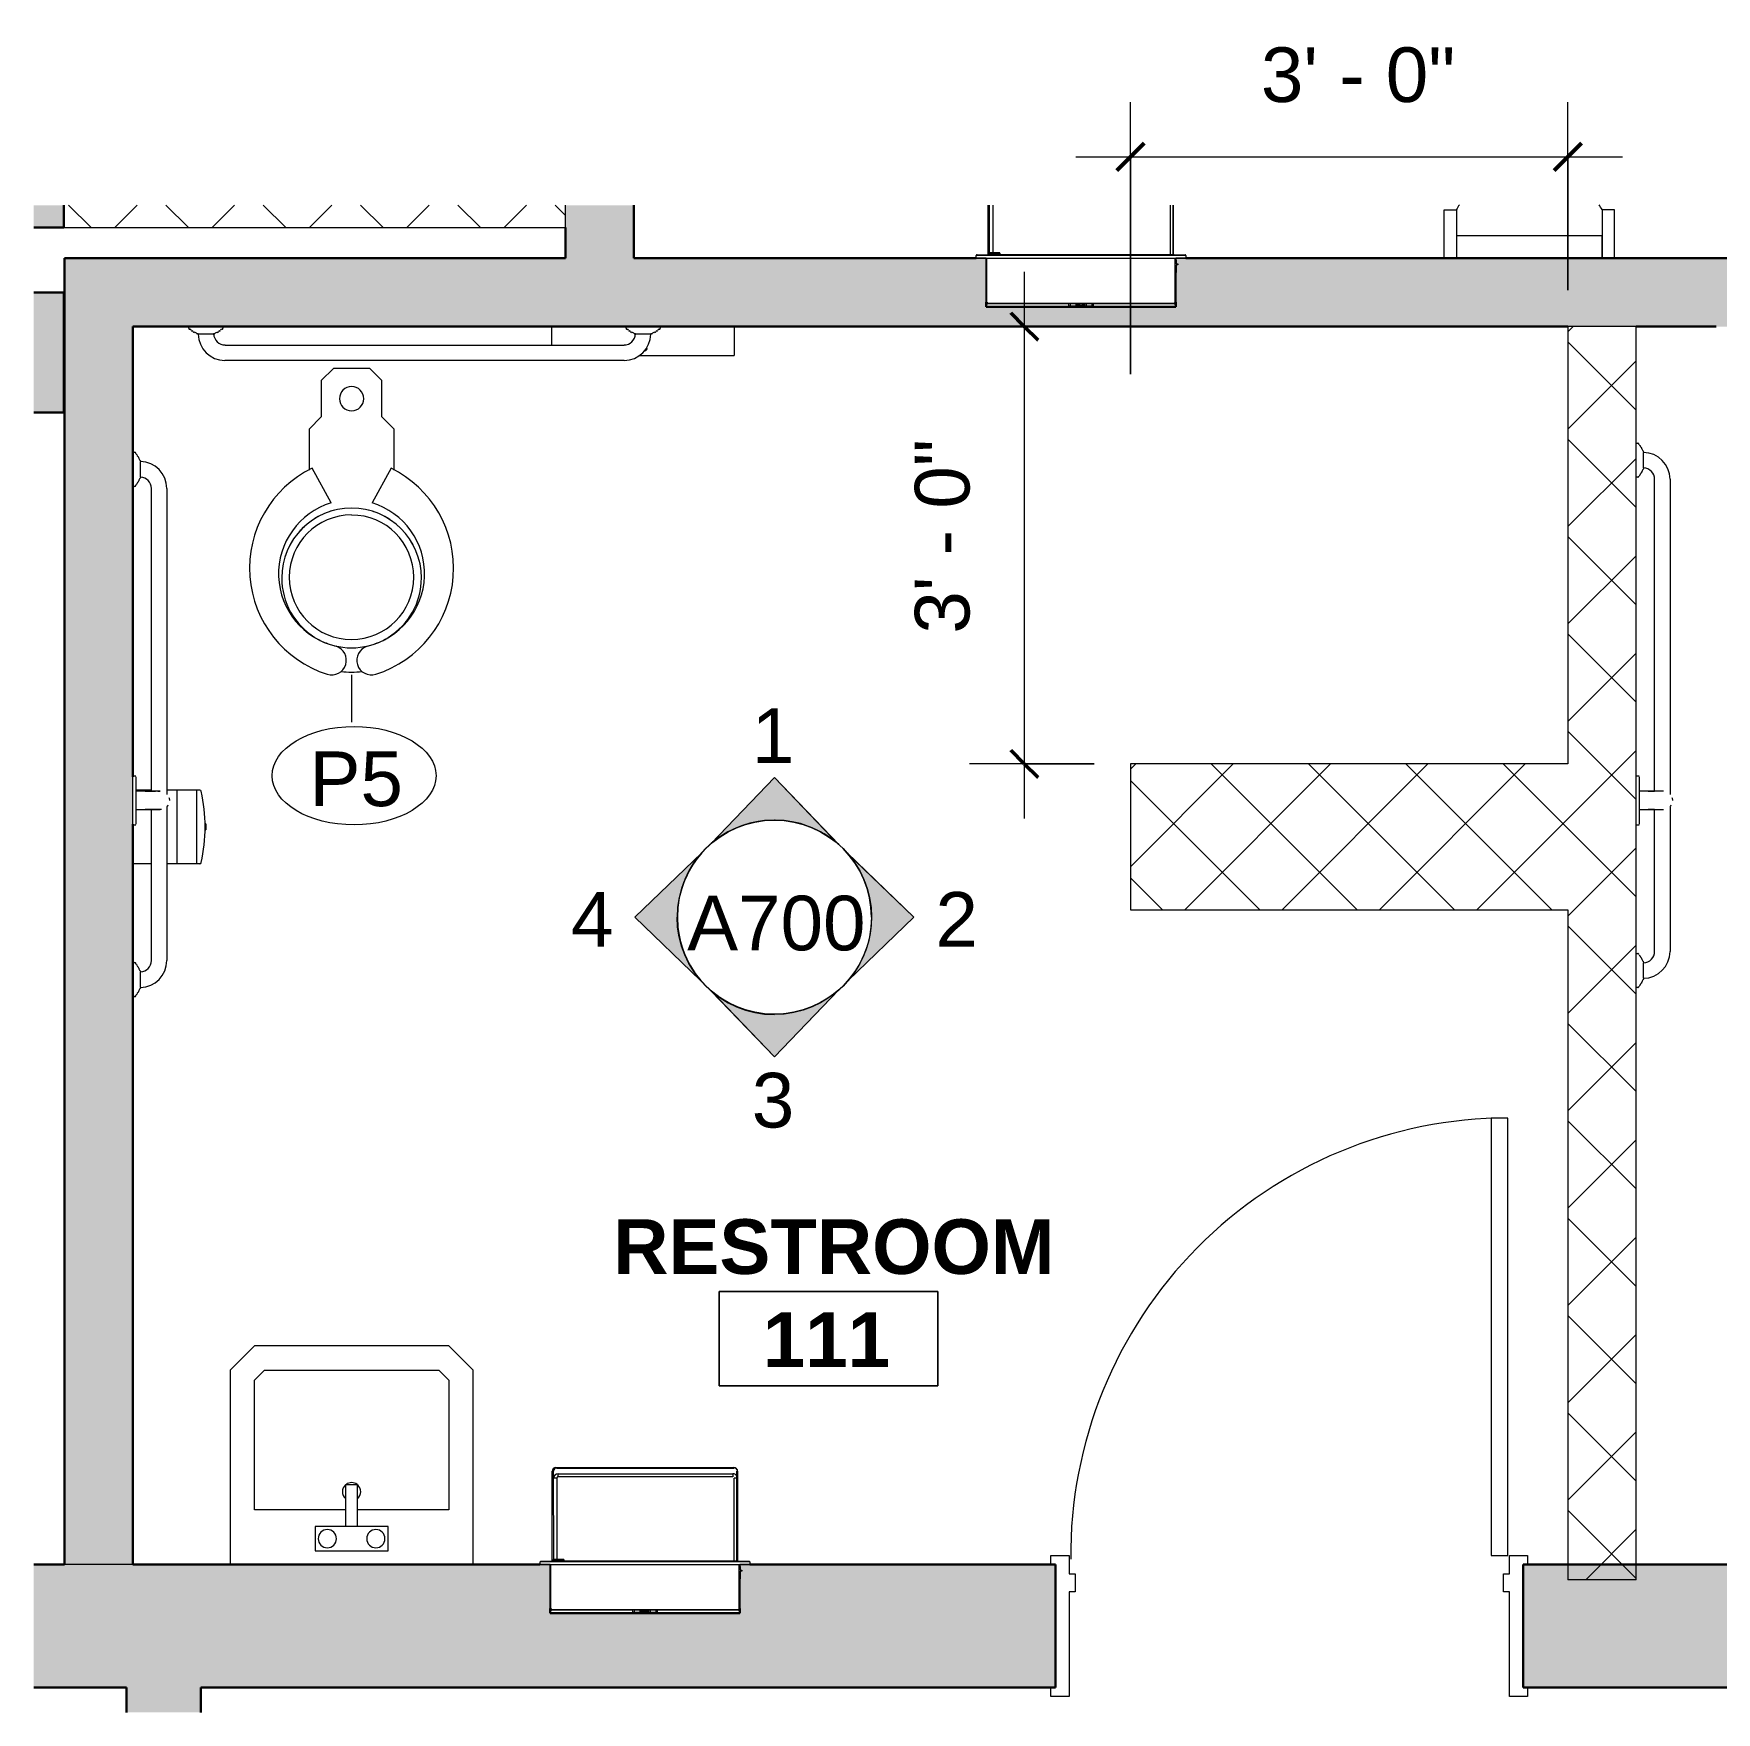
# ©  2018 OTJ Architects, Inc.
# Model space of a CAD drawing. Header units: inches. Extents: x 828 to 2906, y -227 to 506.
# Drawn here: x 827.6 to 966.2, y 103.2 to 241.3 of the extents above; entities that cross this region are included whole.
import ezdxf

# ---------------------------------------------------------------- set-up
doc = ezdxf.new("R2010")
doc.units = ezdxf.units.IN
doc.header["$MEASUREMENT"] = 0
for name, color, linetype, lineweight in [('A-ANNO-DIMS', 211, 'Continuous', 9), ('A-ANNO-DIMS-48', 211, 'Continuous', 9), ('A-AREA-IDEN', 2, 'Continuous', 9), ('A-DOOR', 31, 'Continuous', 18), ('A-WALL', 113, 'Continuous', 18), ('A-WALL-PATT', 111, 'Continuous', 18), ('G-ANNO-SYMB', 111, 'Continuous', 9), ('I-FURN', 30, 'Continuous', 9), ('I-WALL', 2, 'Continuous', 18), ('P-SANR-FIXT', 6, 'Continuous', 9), ('P-SANR-FIXT-IDEN', 2, 'Continuous', 9), ('Q-SPCQ', 91, 'Continuous', 9)]:
    doc.layers.add(name, color=color, linetype=linetype, lineweight=lineweight)
doc.styles.add('Arial', font='arial.ttf', dxfattribs={"height": 4.5})
doc.styles.add('Swis721 Lt BT', font='swissl.ttf', dxfattribs={"height": 4.5})
doc.styles.add('Swis721 Lt BT_B', font='', dxfattribs={"height": 4.5})
doc.styles.get('Swis721 Lt BT_B').set_extended_font_data('Swis721 Lt BT', bold=True)
doc.dimstyles.new('OTJ_-_3_32__Linear', dxfattribs={"dimscale": 12, "dimtxt": 4.748918, "dimasz": 0.1875, "dimexe": 0.375, "dimexo": 0.25, "dimgap": 0.25, "dimtad": 1, "dimdec": 1, "dimrnd": 0.5, "dimzin": 3, "dimdsep": 46, "dimlunit": 4, "dimtxsty": 'Swis721 Lt BT', "dimblk1": 'OBLIQUE', "dimblk2": 'OBLIQUE', "dimsah": 1, "dimcen": 0.09, "dimdle": 0.375, "dimazin": 0, "dimtfac": 1, "dimtdec": 4, "dimtix": 1, "dimtmove": 0, "dimatfit": 3, "dimfxl": 1, "dimtvp": 1, "dimtfill": 1, "dimfrac": 2, "dimtolj": 1, "dimtzin": 0, "dimarcsym": 2})
pattern_1 = [(45, (0, 0), (-4.006467, 4.006467), []), (135, (0, 0), (-4.006467, -4.006467), [])]

# ---------------------------------------------------------------- blocks, each defined once
blk = doc.blocks.new('Water Closet - Flush Valve - Floor Mounted - Private - Flushing Greater than 1_6 gpf ADA-7296049-FIRST FLOOR CONSTRUCTION - ADA RESTROOMS')
at = {"layer": 'P-SANR-FIXT'}
for p, q in [((-1.5, 0), (-2.5, -1)), ((-2.5, -1), (-2.5, -4)), ((1.5, 0), (-1.5, 0)), ((2.5, -1), (1.5, 0)), ((2.5, -4), (2.5, -1)), ((-2.5, -4), (-3.5, -5)), ((3.5, -5), (2.5, -4)), ((-3.5, -5), (-3.5, -8.38)), ((3.5, -8.38), (3.5, -5)), ((-1.69, -11.06), (-3.25, -8.22)), ((3.25, -8.22), (1.69, -11.06))]:
    blk.add_line(p, q, dxfattribs=at)
for centre, radius, start, end in [((0, -2.5), 1, 360, 180), ((0, -2.5), 1, 180, 360), ((0.74, -16.45), 9.14, 115.8609, 252.5741), ((-0.74, -16.45), 9.14, 287.4259, 64.1391), ((0.1, -16.91), 6.11, 106.9633, 257.0367), ((-0.1, -16.91), 6.11, 282.9633, 73.0367), ((0, -17.25), 5.75, 0, 180), ((0, -17.19), 5.13, 90, 270), ((0, -17.25), 5.75, 118.1189, 123.4335), ((0, -17.25), 5.75, 104.0429, 108.5788), ((0, -17.19), 5.12, 270, 90), ((0, -17.25), 5.75, 71.4212, 75.9571), ((0, -17.25), 5.75, 56.5665, 61.8811), ((0, -17.25), 5.75, 132.2685, 137.754), ((0, -17.25), 5.75, 42.246, 47.7315), ((0, -17.25), 5.75, 146.5915, 151.9011), ((0, -17.25), 5.75, 28.0989, 33.4085), ((0, -17.25), 5.75, 161.4419, 165.9707), ((0, -17.25), 5.75, 14.0293, 18.5581), ((0, -17.25), 5.75, 180, 238.3584), ((0, -17.25), 5.75, 301.6416, 0), ((0, -17.25), 5.75, 240.6149, 251.1591), ((-1.64, -24.02), 1.21, 252.5741, 72.5741), ((0, -17.25), 5.75, 255.8551, 284.1449), ((1.64, -24.02), 1.21, 107.4259, 287.4259), ((0, -17.25), 5.75, 288.8409, 299.3851), ((0, -17.25), 7.75, 263.5978, 276.4022)]:
    blk.add_arc(centre, radius, start, end, dxfattribs=at)
blk = doc.blocks.new('Door - Single - Solid Door 36_ x 84_-7146184-FIRST FLOOR CONSTRUCTION - ADA RESTROOMS')
at = {"layer": 'A-DOOR', "lineweight": 9}
for p, q in [((-15.63, 5.72), (-14.13, 5.72)), ((-15.63, 4.97), (-15.63, 5.72)), ((-14.13, 5.72), (-14.13, -2.9)), ((22.12, 5.72), (23.62, 5.72)), ((22.12, -2.9), (22.12, 5.72)), ((23.62, 5.72), (23.62, 4.97)), ((-14.13, -2.9), (-13.63, -2.9)), ((-13.63, -2.9), (-13.63, -4.4)), ((21.62, -2.9), (22.12, -2.9)), ((21.62, -4.4), (21.62, -2.9)), ((-15.63, -5.9), (-15.63, -5.15)), ((-14.13, -4.4), (-14.13, -5.9)), ((-13.63, -4.4), (-14.13, -4.4)), ((22.12, -4.4), (21.62, -4.4)), ((22.12, -5.9), (22.12, -4.4)), ((23.62, -5.15), (23.62, -5.9)), ((-14.13, -5.9), (-15.63, -5.9)), ((23.62, -5.9), (22.12, -5.9))]:
    blk.add_line(p, q, dxfattribs=at)
at = {"layer": 'A-DOOR'}
for p, q in [((-12.63, -5.9), (-14.01, -5.9)), ((-14.01, -5.9), (-14.01, -41.9)), ((-12.63, -41.9), (-12.63, -5.9)), ((-14.01, -41.9), (-12.63, -41.9))]:
    blk.add_line(p, q, dxfattribs=at)
at = {"layer": 'A-DOOR', "lineweight": 9}
blk.add_arc((-14.01, -5.9), 36, 270, 0.5, dxfattribs=at)
blk = doc.blocks.new('Lavatory - Wall Mounted - 20_x18_ - Public-6857333-FIRST FLOOR CONSTRUCTION - ADA RESTROOMS')
at = {"layer": 'P-SANR-FIXT'}
for p, q in [((845.82, 133.31), (843.82, 131.31)), ((861.82, 133.31), (845.82, 133.31)), ((863.82, 131.31), (861.82, 133.31)), ((843.82, 131.31), (843.82, 115.31)), ((845.82, 130.49), (846.65, 131.31)), ((845.82, 119.81), (845.82, 130.49)), ((846.65, 131.31), (861, 131.31)), ((861, 131.31), (861.82, 130.49)), ((861.82, 130.49), (861.82, 119.81)), ((863.82, 115.31), (863.82, 131.31)), ((853.32, 121.9), (854.32, 121.9)), ((853.32, 121.9), (853.32, 118.44)), ((854.32, 118.44), (854.32, 121.9)), ((853.32, 119.81), (845.82, 119.81)), ((861.82, 119.81), (854.32, 119.81)), ((856.82, 118.44), (850.82, 118.44)), ((850.82, 118.44), (850.82, 116.44)), ((854.32, 118.44), (853.32, 118.44)), ((856.82, 116.44), (856.82, 118.44)), ((850.82, 116.44), (856.82, 116.44))]:
    blk.add_line(p, q, dxfattribs=at)
for centre, start, end in [((853.82, 121.31), 52.3964, 127.6036), ((853.82, 121.31), 52.3964, 127.6036), ((853.82, 121.31), 132.0711, 180), ((853.82, 121.31), 132.0711, 180), ((853.82, 121.31), 180, 227.9289), ((853.82, 121.31), 180, 227.9289), ((853.82, 121.31), 0, 47.9289), ((853.82, 121.31), 0, 47.9289), ((853.82, 121.31), 312.0711, 0), ((853.82, 121.31), 312.0711, 0), ((851.82, 117.44), 0, 180), ((855.82, 117.44), 0, 180), ((851.82, 117.44), 180, 0), ((855.82, 117.44), 180, 360)]:
    blk.add_arc(centre, 0.75, start, end, dxfattribs=at)
blk = doc.blocks.new('P-Grab_Bar-36in - 36 INCH-V1-FIRST FLOOR CONSTRUCTION - ADA RESTROOMS')
at = {"layer": 'I-FURN'}
for p, q in [((840.42, 217.06), (840.42, 217.2)), ((841.19, 216.59), (841.12, 216.59)), ((841.19, 216.59), (842.46, 216.59)), ((842.53, 216.59), (842.46, 216.59)), ((843.22, 217.2), (843.22, 217.06)), ((876.42, 217.06), (876.42, 217.2)), ((877.19, 216.59), (877.12, 216.59)), ((877.19, 216.59), (878.46, 216.59)), ((878.53, 216.59), (878.46, 216.59)), ((879.22, 217.2), (879.22, 217.06)), ((843.4, 215.68), (876.25, 215.68)), ((876.25, 214.41), (843.39, 214.41))]:
    blk.add_line(p, q, dxfattribs=at)
for centre, radius, start, end in [((840.52, 217.06), 0.0934, 180, 272.0008), ((840.52, 216.87), 0.0984, 12.9565, 87.0456), ((840.7, 216.94), 0.0975, 209.154, 270.8489), ((840.68, 216.74), 0.0998, 16.0161, 79.9895), ((840.86, 216.82), 0.0983, 212.1818, 277.8257), ((840.87, 216.47), 0.259, 32.2704, 89.7352), ((841.12, 216.62), 0.0327, 212.2704, 273.2464), ((843.4, 216.62), 2.21, 180.8636, 269.8856), ((843.41, 216.63), 0.946, 182.3393, 269.6607), ((842.53, 216.62), 0.0327, 266.7675, 327.7339), ((842.78, 216.47), 0.259, 90.2661, 147.7339), ((842.79, 216.82), 0.0983, 262.1794, 327.8206), ((842.97, 216.74), 0.0998, 100.0117, 163.9883), ((842.95, 216.94), 0.0975, 269.1532, 330.8468), ((843.13, 216.87), 0.0984, 92.955, 167.045), ((843.13, 217.06), 0.0934, 268, 0), ((876.24, 216.63), 0.946, 270.5765, 357.6589), ((876.25, 216.62), 2.21, 270, 359.1445), ((876.52, 217.06), 0.0934, 180, 271.9989), ((876.52, 216.87), 0.0984, 12.9529, 87.0442), ((876.7, 216.94), 0.0975, 209.1521, 270.844), ((876.68, 216.74), 0.0998, 16.0057, 79.9867), ((876.86, 216.82), 0.0983, 212.176, 277.8138), ((876.87, 216.47), 0.259, 32.2602, 89.7322), ((877.12, 216.62), 0.0327, 212.2602, 273.2136), ((878.53, 216.62), 0.0327, 266.7864, 327.7398), ((878.78, 216.47), 0.259, 90.2678, 147.7398), ((878.79, 216.82), 0.0983, 262.1862, 327.824), ((878.97, 216.74), 0.0998, 100.0133, 163.9943), ((878.95, 216.94), 0.0975, 269.156, 330.8479), ((879.13, 216.87), 0.0984, 92.9558, 167.0471), ((879.13, 217.06), 0.0934, 268.0011, 0)]:
    blk.add_arc(centre, radius, start, end, dxfattribs=at)
blk = doc.blocks.new('P-Grab_Bar-42in - 42 INCH-3757786-FIRST FLOOR CONSTRUCTION - ADA RESTROOMS')
at = {"layer": 'I-FURN'}
for p, q in [((959.57, 204.8), (959.57, 207.6)), ((959.57, 207.6), (959.71, 207.6)), ((960.18, 206.9), (960.18, 206.84)), ((960.18, 205.56), (960.18, 206.84)), ((960.18, 205.56), (960.18, 205.5)), ((959.71, 204.8), (959.57, 204.8)), ((961.09, 178.94), (961.09, 204.63)), ((962.36, 204.63), (962.36, 178.7)), ((961.09, 165.78), (961.09, 177.46)), ((962.36, 177.7), (962.36, 165.77)), ((959.57, 162.8), (959.57, 165.6)), ((959.57, 165.6), (959.71, 165.6)), ((960.18, 164.9), (960.18, 164.84)), ((960.18, 163.56), (960.18, 164.84)), ((960.18, 163.56), (960.18, 163.5)), ((959.71, 162.8), (959.57, 162.8))]:
    blk.add_line(p, q, dxfattribs=at)
for centre, radius, start, end in [((959.71, 207.51), 0.0934, 358.0011, 90), ((959.91, 207.51), 0.0984, 182.9558, 257.0471), ((959.84, 207.33), 0.0975, 359.156, 60.8479), ((960.03, 207.34), 0.0998, 190.0133, 253.9943), ((959.95, 207.16), 0.0983, 352.1862, 57.824), ((960.31, 207.15), 0.259, 180.2678, 237.7398), ((960.15, 206.91), 0.0327, 356.7864, 57.7398), ((960.15, 204.63), 2.21, 0, 89.1445), ((959.84, 205.07), 0.0975, 299.1521, 0.844), ((960.03, 205.06), 0.0998, 106.0057, 169.9867), ((959.95, 205.24), 0.0983, 302.176, 7.8138), ((960.31, 205.25), 0.259, 122.2602, 179.7322), ((960.15, 205.49), 0.0327, 302.2602, 3.2136), ((960.15, 204.62), 0.946, 0.5765, 87.6589), ((959.71, 204.89), 0.0934, 270, 1.9989), ((959.91, 204.89), 0.0984, 102.9529, 177.0442), ((959.71, 165.51), 0.0934, 358, 90), ((959.91, 165.51), 0.0984, 182.955, 257.045), ((959.84, 165.33), 0.0975, 359.1532, 60.8468), ((960.03, 165.34), 0.0998, 190.0117, 253.9883), ((959.95, 165.16), 0.0983, 352.1794, 57.8206), ((960.31, 165.15), 0.259, 180.2661, 237.7339), ((960.15, 164.91), 0.0327, 356.7675, 57.7339), ((960.15, 165.78), 0.946, 272.3393, 359.6607), ((960.15, 165.77), 2.21, 270.8636, 359.8856), ((960.31, 163.25), 0.259, 122.2704, 179.7352), ((960.15, 163.49), 0.0327, 302.2704, 3.2464), ((959.71, 162.89), 0.0934, 270, 2.0008), ((959.91, 162.89), 0.0984, 102.9565, 177.0456), ((959.84, 163.07), 0.0975, 299.154, 0.8489), ((960.03, 163.06), 0.0998, 106.0161, 169.9895), ((959.95, 163.24), 0.0983, 302.1818, 7.8257)]:
    blk.add_arc(centre, radius, start, end, dxfattribs=at)
blk = doc.blocks.new('P-Grab_Bar-42in - 42 INCH-V2-FIRST FLOOR CONSTRUCTION - ADA RESTROOMS')
at = {"layer": 'I-FURN'}
for p, q in [((835.82, 206.85), (835.96, 206.85)), ((836.43, 206.15), (836.43, 206.09)), ((836.43, 204.81), (836.43, 206.09)), ((835.96, 204.05), (835.82, 204.05)), ((836.43, 204.81), (836.43, 204.75)), ((837.34, 178.95), (837.34, 203.88)), ((838.61, 203.88), (838.61, 178.7)), ((837.34, 165.03), (837.34, 177.46)), ((838.61, 177.7), (838.61, 165.02)), ((835.82, 164.85), (835.96, 164.85)), ((836.43, 164.15), (836.43, 164.09)), ((836.43, 162.81), (836.43, 164.09)), ((836.43, 162.81), (836.43, 162.75)), ((835.96, 162.05), (835.82, 162.05))]:
    blk.add_line(p, q, dxfattribs=at)
for centre, radius, start, end in [((835.96, 206.76), 0.0934, 358.0011, 90), ((836.16, 206.76), 0.0984, 182.9558, 257.0471), ((836.09, 206.58), 0.0975, 359.156, 60.8479), ((836.28, 206.59), 0.0998, 190.0133, 253.9943), ((836.2, 206.41), 0.0983, 352.1862, 57.824), ((836.56, 206.4), 0.259, 180.2678, 237.7398), ((836.4, 206.16), 0.0327, 356.7864, 57.7398), ((836.4, 203.88), 2.21, 0, 89.1445), ((835.96, 204.14), 0.0934, 270, 1.9989), ((836.16, 204.14), 0.0984, 102.9529, 177.0442), ((836.09, 204.32), 0.0975, 299.1521, 0.844), ((836.28, 204.31), 0.0998, 106.0057, 169.9867), ((836.2, 204.49), 0.0983, 302.176, 7.8138), ((836.56, 204.5), 0.259, 122.2602, 179.7322), ((836.4, 204.74), 0.0327, 302.2602, 3.2136), ((836.4, 203.87), 0.946, 0.5765, 87.6589), ((835.96, 164.76), 0.0934, 358, 90), ((836.4, 165.03), 0.946, 272.3393, 359.6607), ((836.4, 165.02), 2.21, 270.8636, 359.8856), ((836.16, 164.76), 0.0984, 182.955, 257.045), ((836.09, 164.58), 0.0975, 359.1532, 60.8468), ((836.28, 164.59), 0.0998, 190.0117, 253.9883), ((836.2, 164.41), 0.0983, 352.1794, 57.8206), ((836.56, 164.4), 0.259, 180.2661, 237.7339), ((836.4, 164.16), 0.0327, 356.7675, 57.7339), ((835.96, 162.14), 0.0934, 270, 2.0008), ((836.16, 162.14), 0.0984, 102.9565, 177.0456), ((836.09, 162.32), 0.0975, 299.154, 0.8489), ((836.28, 162.31), 0.0998, 106.0161, 169.9895), ((836.2, 162.49), 0.0983, 302.1818, 7.8257), ((836.56, 162.5), 0.259, 122.2704, 179.7352), ((836.4, 162.74), 0.0327, 302.2704, 3.2464)]:
    blk.add_arc(centre, radius, start, end, dxfattribs=at)
blk = doc.blocks.new('P-Grab_Bar_18in_Vertical - 18 INCH-3762424-FIRST FLOOR CONSTRUCTION - ADA RESTROOMS')
at = {"layer": 'P-SANR-FIXT'}
for p, q in [((-0.75, 1), (-0.75, 1.52)), ((-2, 0.25), (-2, 0)), ((-2, 0.25), (-2, 0)), ((-1.95, 0.25), (0, 0.25)), ((-1.95, 0.25), (-1.95, 0.25)), ((-0.75, 1), (-0.75, 0.25)), ((-0.75, 1), (-0.75, 0.25)), ((0, 0.25), (1.95, 0.25)), ((0.75, 0.25), (0.75, 1)), ((0.75, 0.25), (0.75, 1)), ((1.95, 0.25), (1.95, 0.25)), ((2, 0), (2, 0.25)), ((2, 0), (2, 0.25)), ((0, 0), (-1.95, 0)), ((1.95, 0), (0, 0))]:
    blk.add_line(p, q, dxfattribs=at)
at = {"layer": 'P-SANR-FIXT', "flags": 128}
for points in [[(-0.23, 2.95), (-0.19, 2.98), (0, 3)], [(0.38, 2.87), (0.46, 2.84), (0.5, 2.79)], [(-0.75, 2.25), (-0.75, 2.09), (-0.75, 1.65), (-0.75, 1.05), (-0.75, 1)], [(0.75, 1), (0.75, 1.61), (0.75, 2.07), (0.75, 2.25), (0.75, 2.25)], [(0.75, 1.52), (0.75, 1.05), (0.75, 1)]]:
    blk.add_lwpolyline(points, dxfattribs=at)
blk = doc.blocks.new('P-Grab_Bar_18in_Vertical - 18 INCH-V3-FIRST FLOOR CONSTRUCTION - ADA RESTROOMS')
at = {"layer": 'P-SANR-FIXT'}
for p, q in [((0.74, 2.36), (0.75, 2.25)), ((-2, 0.25), (-2, 0)), ((-2, 0.25), (-2, 0)), ((-1.95, 0.25), (0, 0.25)), ((-1.95, 0.25), (-1.95, 0.25)), ((-0.75, 1), (-0.75, 0.25)), ((-0.75, 1), (-0.75, 0.25)), ((0, 0.25), (1.95, 0.25)), ((0.75, 0.25), (0.75, 1)), ((0.75, 0.25), (0.75, 1)), ((1.95, 0.25), (1.95, 0.25)), ((2, 0), (2, 0.25)), ((2, 0), (2, 0.25)), ((0, 0), (-1.95, 0)), ((1.95, 0), (0, 0))]:
    blk.add_line(p, q, dxfattribs=at)
at = {"layer": 'P-SANR-FIXT', "flags": 128}
for points in [[(-0.23, 2.95), (-0.19, 2.98), (0, 3)], [(0.38, 2.87), (0.46, 2.84), (0.5, 2.79)], [(-0.75, 2.25), (-0.75, 2.09), (-0.75, 1.65), (-0.75, 1.05), (-0.75, 1)], [(-0.75, 2.04), (-0.75, 2.07), (-0.75, 2.25), (-0.75, 2.25)], [(-0.75, 1), (-0.75, 1.61), (-0.75, 1.86)], [(0.75, 1), (0.75, 1.61), (0.75, 2.07), (0.75, 2.25), (0.75, 2.25)], [(0.75, 2.25), (0.75, 2.09), (0.75, 1.65), (0.75, 1.05), (0.75, 1)]]:
    blk.add_lwpolyline(points, dxfattribs=at)
blk = doc.blocks.new('P-Urinal-Wall-3D - P-Urinal-Wall-3D-7095490-FIRST FLOOR CONSTRUCTION - ADA RESTROOMS')
at = {"layer": 'P-SANR-FIXT'}
for p, q in [((-11.29, 2.81), (-11.29, 6.81)), ((-11.29, 6.81), (-10.29, 6.81)), ((-10.29, 6.81), (-10.29, 2.81)), ((2.73, 6.81), (1.71, 6.81)), ((1.71, 6.81), (1.71, 2.81)), ((2.73, 2.81), (2.73, 6.81)), ((1.71, 4.66), (-10.29, 4.66)), ((-10.29, 4.66), (-10.29, 2.81)), ((1.71, 2.81), (1.71, 4.66))]:
    blk.add_line(p, q, dxfattribs=at)
for start, end in [(145.154, 148.9973), (31.0027, 34.846)]:
    blk.add_arc((-4.29, 3.21), 7, start, end, dxfattribs=at)
blk = doc.blocks.new('P-Recessed Trash and Paper Towel Dispenser - Large_Receptacle-2830695-FIRST FLOOR CONSTRUCTION - ADA RESTROOMS')
at = {"layer": 'Q-SPCQ', "color": 7}
for p, q in [((870.64, 123.31), (885.27, 123.31)), ((870.69, 123.31), (870.69, 123.24)), ((885.32, 123.24), (885.32, 123.31)), ((870.33, 115.59), (870.33, 123)), ((870.45, 123), (870.38, 123)), ((870.46, 115.74), (870.45, 123)), ((870.71, 122.41), (870.46, 122.41)), ((870.69, 123.24), (885.32, 123.24)), ((870.71, 122.41), (870.71, 115.74)), ((870.83, 122.78), (885.21, 122.78)), ((870.83, 122.53), (870.83, 122.78)), ((885.21, 122.53), (870.83, 122.53)), ((885.21, 122.78), (885.21, 122.53)), ((885.55, 122.41), (885.33, 122.41)), ((885.33, 115.59), (885.33, 122.41)), ((885.55, 123), (885.63, 123)), ((885.55, 115.59), (885.55, 123)), ((885.58, 123), (885.58, 115.59)), ((869.35, 115.31), (869.35, 115.53)), ((870.17, 115.31), (869.35, 115.31)), ((886.57, 115.53), (869.39, 115.53)), ((869.39, 115.31), (886.57, 115.31)), ((869.41, 115.59), (870.33, 115.59)), ((870.15, 115.1), (870.15, 114.13)), ((870.17, 115.31), (870.17, 111.7)), ((870.17, 111.7), (870.17, 115.31)), ((870.23, 111.7), (870.23, 115.31)), ((885.65, 115.59), (870.3, 115.59)), ((870.44, 115.72), (871.29, 115.72)), ((870.44, 115.59), (870.44, 115.72)), ((871.27, 115.74), (870.46, 115.74)), ((871.29, 115.72), (871.29, 115.59)), ((885.58, 115.59), (886.55, 115.59)), ((885.73, 111.7), (885.73, 115.31)), ((886.6, 115.31), (885.79, 115.31)), ((885.79, 115.31), (885.79, 115.15)), ((885.79, 115.15), (885.82, 115.15)), ((885.82, 115.15), (885.82, 114.85)), ((886.6, 115.53), (886.6, 115.31)), ((885.79, 114.13), (885.79, 111.7)), ((885.82, 114.13), (885.79, 114.13)), ((885.82, 114.85), (885.95, 114.85)), ((885.95, 114.76), (885.82, 114.76)), ((885.82, 114.76), (885.82, 114.13)), ((885.95, 114.85), (885.95, 114.76)), ((870.17, 111.7), (870.24, 111.7)), ((870.2, 111.7), (870.2, 111.65)), ((870.23, 111.7), (870.23, 111.65)), ((870.24, 111.7), (870.24, 111.67)), ((870.3, 111.62), (870.26, 111.62)), ((870.3, 111.62), (870.26, 111.62)), ((870.3, 111.64), (870.27, 111.64)), ((870.3, 111.64), (870.3, 111.56)), ((870.3, 111.62), (885.66, 111.62)), ((876.98, 111.56), (870.3, 111.56)), ((876.98, 111.36), (876.98, 111.56)), ((877.67, 111.36), (876.98, 111.36)), ((877.08, 111.56), (877.08, 111.36)), ((878.98, 111.56), (877.08, 111.56)), ((877.56, 111.56), (877.56, 111.36)), ((877.67, 111.51), (877.67, 111.36)), ((878.29, 111.51), (877.67, 111.51)), ((877.67, 111.41), (878.29, 111.41)), ((877.9, 111.41), (877.67, 111.41)), ((877.67, 111.41), (877.67, 111.36)), ((877.9, 111.41), (877.9, 111.36)), ((877.9, 111.36), (877.9, 111.41)), ((878.06, 111.36), (877.9, 111.36)), ((878.06, 111.41), (878.06, 111.36)), ((878.29, 111.41), (878.06, 111.41)), ((878.06, 111.41), (878.06, 111.36)), ((878.29, 111.36), (878.29, 111.51)), ((878.29, 111.36), (878.29, 111.41)), ((878.98, 111.36), (878.29, 111.36)), ((878.4, 111.56), (878.4, 111.36)), ((878.88, 111.56), (878.88, 111.36)), ((885.66, 111.56), (878.98, 111.56)), ((878.98, 111.56), (878.98, 111.36)), ((885.66, 111.64), (885.69, 111.64)), ((885.66, 111.59), (885.66, 111.64)), ((885.66, 111.62), (885.7, 111.62)), ((885.72, 111.7), (885.72, 111.67)), ((885.79, 111.7), (885.72, 111.7)), ((885.73, 111.7), (885.73, 111.65))]:
    blk.add_line(p, q, dxfattribs=at)
for centre, radius, start, end in [((870.64, 123), 0.311, 90, 180), ((885.27, 123), 0.31, 360, 90), ((870.69, 123), 0.281, 90, 180), ((870.73, 123), 0.281, 97.3599, 180.0002), ((870.83, 122.41), 0.375, 90, 180), ((870.83, 122.41), 0.125, 90, 180), ((885.21, 122.41), 0.375, 23.0739, 89.9346), ((885.32, 123), 0.281, 0, 90), ((869.41, 115.53), 0.0593, 90, 180), ((870.46, 115.72), 0.02, 89.9977, 179.9977), ((871.27, 115.72), 0.02, 0.1498, 90), ((886.55, 115.53), 0.0589, 0, 90), ((870.31, 111.7), 0.136, 180, 266.991), ((870.26, 111.65), 0.0589, 180, 270), ((870.26, 111.65), 0.0287, 181.1005, 270), ((870.27, 111.67), 0.0291, 180, 270), ((885.66, 111.69), 0.129, 270, 2.9666), ((885.69, 111.67), 0.031, 270, 0), ((885.7, 111.65), 0.029, 271.4361, 358.6558)]:
    blk.add_arc(centre, radius, start, end, dxfattribs=at)
blk = doc.blocks.new('P-Seat_Cover_Dispenser - P-Seat_Cover_Dispenser-2689002-FIRST FLOOR CONSTRUCTION - ADA RESTROOMS')
at = {"layer": 'P-SANR-FIXT'}
for p, q in [((870.32, 215.68), (870.32, 217.2)), ((885.32, 217.2), (885.32, 214.87)), ((877.51, 214.83), (885.32, 214.83)), ((885.32, 214.87), (885.32, 214.83))]:
    blk.add_line(p, q, dxfattribs=at)
blk.add_ellipse((877.82, 215.55), major_axis=(0.391, 0), ratio=0.967919, start_param=5.081096, end_param=5.973649, dxfattribs=at)
blk = doc.blocks.new('Toilet-Tissue-Dispenser_Bobrick_B-4288 - B-4288-7181558-FIRST FLOOR CONSTRUCTION - ADA RESTROOMS')
at = {"layer": 'P-SANR-FIXT'}
for p, q in [((836.07, 179.06), (837.34, 179.06)), ((838.61, 179.06), (841.32, 179.06)), ((839.45, 172.99), (839.45, 179.06)), ((841.07, 172.99), (841.07, 179.06)), ((841.83, 176.27), (841.76, 176.27)), ((841.76, 175.77), (841.76, 176.27)), ((841.76, 176.27), (841.76, 176.24)), ((841.83, 176.24), (841.83, 176.27)), ((841.83, 176.27), (841.83, 175.77)), ((841.76, 175.81), (841.76, 175.77)), ((841.76, 175.77), (841.83, 175.77)), ((841.83, 175.77), (841.83, 175.81)), ((837.34, 172.99), (835.82, 172.99)), ((841.32, 172.99), (838.61, 172.99))]:
    blk.add_line(p, q, dxfattribs=at)
for centre, radius, start, end in [((841.32, 178.93), 0.125, 12.3594, 90), ((828.06, 176.02), 13.7, 360, 12.3594), ((828.06, 176.02), 13.7, 347.6406, 0), ((841.32, 173.12), 0.125, 270, 347.6406)]:
    blk.add_arc(centre, radius, start, end, dxfattribs=at)
blk = doc.blocks.new('P-Recessed Trash and Paper Towel Dispenser - Large_Receptacle-V5-FIRST FLOOR CONSTRUCTION - ADA RESTROOMS')
at = {"layer": 'Q-SPCQ'}
for p, q in [((906.22, 223.1), (906.22, 227.19)), ((906.35, 223.26), (906.35, 227.19)), ((906.6, 227.19), (906.6, 223.26)), ((921.23, 223.1), (921.23, 227.19)), ((921.45, 223.1), (921.45, 227.19)), ((921.47, 227.19), (921.47, 223.1)), ((905.25, 222.83), (905.25, 223.05)), ((922.47, 223.05), (905.28, 223.05)), ((905.31, 223.1), (906.22, 223.1)), ((921.54, 223.11), (906.2, 223.11)), ((906.33, 223.24), (907.19, 223.24)), ((906.33, 223.11), (906.33, 223.24)), ((907.17, 223.26), (906.35, 223.26)), ((907.19, 223.24), (907.19, 223.11)), ((921.47, 223.1), (922.44, 223.1)), ((922.5, 223.05), (922.5, 222.83)), ((906.06, 222.83), (905.25, 222.83)), ((905.28, 222.83), (922.47, 222.83)), ((906.05, 222.61), (906.05, 221.64)), ((906.06, 222.83), (906.06, 219.21)), ((906.06, 219.21), (906.06, 222.83)), ((906.12, 219.21), (906.12, 222.83)), ((921.62, 219.21), (921.62, 222.83)), ((922.5, 222.83), (921.68, 222.83)), ((921.68, 222.83), (921.68, 222.66)), ((921.68, 222.66), (921.71, 222.66)), ((921.71, 222.66), (921.71, 222.36)), ((921.71, 222.36), (921.84, 222.36)), ((921.84, 222.27), (921.71, 222.27)), ((921.71, 222.27), (921.71, 221.64)), ((921.84, 222.36), (921.84, 222.27)), ((921.68, 221.64), (921.68, 219.21)), ((921.71, 221.64), (921.68, 221.64)), ((906.06, 219.21), (906.13, 219.21)), ((906.09, 219.21), (906.09, 219.16)), ((906.12, 219.21), (906.12, 219.16)), ((906.13, 219.21), (906.13, 219.18)), ((906.19, 219.14), (906.15, 219.14)), ((906.19, 219.14), (906.15, 219.14)), ((906.19, 219.15), (906.16, 219.15)), ((906.19, 219.15), (906.19, 219.08)), ((906.19, 219.13), (921.55, 219.13)), ((912.87, 219.08), (906.19, 219.08)), ((912.87, 218.87), (912.87, 219.08)), ((912.97, 219.08), (912.97, 218.87)), ((914.87, 219.08), (912.97, 219.08)), ((913.45, 219.08), (913.45, 218.87)), ((913.56, 219.03), (913.56, 218.87)), ((914.19, 219.03), (913.56, 219.03)), ((913.56, 218.92), (914.19, 218.92)), ((913.8, 218.92), (913.56, 218.92)), ((913.56, 218.92), (913.56, 218.87)), ((913.8, 218.92), (913.8, 218.87)), ((913.8, 218.87), (913.8, 218.92)), ((913.95, 218.92), (913.95, 218.87)), ((914.19, 218.92), (913.95, 218.92)), ((913.95, 218.92), (913.95, 218.87)), ((914.19, 218.87), (914.19, 219.03)), ((914.19, 218.87), (914.19, 218.92)), ((914.29, 219.08), (914.29, 218.87)), ((914.77, 219.08), (914.77, 218.87)), ((921.55, 219.08), (914.87, 219.08)), ((914.87, 219.08), (914.87, 218.87)), ((921.55, 219.15), (921.58, 219.15)), ((921.55, 219.11), (921.55, 219.15)), ((921.55, 219.13), (921.6, 219.14)), ((921.61, 219.21), (921.61, 219.18)), ((921.68, 219.21), (921.61, 219.21)), ((921.62, 219.21), (921.62, 219.16)), ((913.56, 218.87), (912.87, 218.87)), ((913.95, 218.87), (913.8, 218.87)), ((914.87, 218.87), (914.19, 218.87))]:
    blk.add_line(p, q, dxfattribs=at)
for centre, radius, start, end in [((905.31, 223.05), 0.0593, 90, 180), ((906.35, 223.24), 0.02, 89.9977, 179.9977), ((907.17, 223.24), 0.02, 0.1498, 90), ((922.44, 223.05), 0.0589, 0, 90), ((906.2, 219.21), 0.136, 180, 266.991), ((906.15, 219.16), 0.0589, 180, 270), ((906.15, 219.16), 0.0287, 181.1005, 270), ((906.16, 219.18), 0.0291, 180, 270), ((921.55, 219.2), 0.129, 270, 2.9666), ((921.58, 219.18), 0.031, 270, 0), ((921.59, 219.16), 0.029, 271.4361, 358.6558)]:
    blk.add_arc(centre, radius, start, end, dxfattribs=at)
blk = doc.blocks.new('Room Tag - Room Name and Number-3379422-FIRST FLOOR CONSTRUCTION - ADA RESTROOMS')
at = {"layer": 'A-AREA-IDEN'}
for p, q in [((-0.1881, -0.1636), (-0.1881, -0.0018)), ((-0.1881, -0.0018), (0.1869, -0.0018)), ((0.1869, -0.0018), (-0.1881, -0.0018)), ((-0.1881, -0.0018), (-0.1881, -0.1636)), ((0.1869, -0.0018), (0.1869, -0.1636)), ((0.1869, -0.1636), (0.1869, -0.0018)), ((0.1869, -0.1636), (-0.1881, -0.1636)), ((-0.1881, -0.1636), (0.1869, -0.1636))]:
    blk.add_line(p, q, dxfattribs=at)
blk = doc.blocks.new('Elevation - Filled Arrow 2-347888-FIRST FLOOR CONSTRUCTION - ADA RESTROOMS')
at = {"layer": 'G-ANNO-SYMB'}
blk.add_circle((0, 0), 0.1664, dxfattribs=at)
blk = doc.blocks.new('Elevation - Filled Arrow-151867-FIRST FLOOR CONSTRUCTION - ADA RESTROOMS')
at = {"layer": 'G-ANNO-SYMB'}
h = blk.add_hatch(color=256, dxfattribs=at)
edge = h.paths.add_edge_path(flags=0)
edge.add_line((0, 0.2393), (0.1103, 0.1247))
edge.add_arc((-0.0002, -0.0002), 0.1667, 48.498, 130.5571)
edge.add_line((-0.1085, 0.1265), (0, 0.2393))
for p, q in [((0, 0.2393), (-0.1085, 0.1265)), ((-0.1084, 0.1266), (0, 0.2393)), ((0, 0.2393), (-0.1084, 0.1266)), ((0, 0.2393), (0.11, 0.1249)), ((0.1103, 0.1247), (0, 0.2393))]:
    blk.add_line(p, q, dxfattribs=at)
blk.add_arc((-0.0002, -0.0002), 0.1667, 48.498, 130.5571, dxfattribs=at)
blk.add_ellipse((-0.0002, -0.0001), major_axis=(-0.1667, 0), ratio=0.999376, start_param=3.141593, end_param=6.283185, dxfattribs=at)
blk = doc.blocks.new('DIMBLOCK2-FIRST FLOOR CONSTRUCTION - ADA RESTROOMS')
at = {"layer": 'A-ANNO-DIMS-48'}
for p, q in [((917.95, 213.28), (917.95, 235.67)), ((953.95, 220.2), (953.95, 235.67)), ((913.45, 231.17), (958.45, 231.17)), ((917.95, 231.17), (917.95, 213.28)), ((953.95, 231.17), (953.95, 220.2))]:
    blk.add_line(p, q, dxfattribs=at)
at = {"layer": 'A-ANNO-DIMS-48', "lineweight": 50}
for p, q in [((917.95, 231.17), (919.07, 232.3)), ((953.95, 231.17), (955.07, 232.3)), ((917.95, 231.17), (916.82, 230.05)), ((953.95, 231.17), (952.82, 230.05))]:
    blk.add_line(p, q, dxfattribs=at)
at = {"layer": 'A-ANNO-DIMS-48', "color": 0, "insert": (928.68, 240.18), "char_height": 4.5, "width": 17.4579, "attachment_point": 1, "line_spacing_factor": 1.005062, "style": 'Swis721 Lt BT', "bg_fill": 3, "box_fill_scale": 1.25, "bg_fill_color": 256, "bg_fill_true_color": 13158600, "bg_fill_transparency": 0}
blk.add_mtext('3\' - 0"', dxfattribs=at)
blk = doc.blocks.new('_Oblique')
at = {"color": 0, "linetype": 'ByBlock', "lineweight": -2}
blk.add_line((-0.5, -0.5), (0.5, 0.5), dxfattribs=at)
blk = doc.blocks.new('DIMBLOCK3-FIRST FLOOR CONSTRUCTION - ADA RESTROOMS')
at = {"layer": 'A-ANNO-DIMS-48'}
for p, q in [((909.2, 221.7), (909.2, 176.7)), ((907.79, 217.2), (913.7, 217.2)), ((909.2, 217.2), (907.79, 217.2)), ((914.95, 181.2), (904.7, 181.2)), ((909.2, 181.2), (914.95, 181.2))]:
    blk.add_line(p, q, dxfattribs=at)
at = {"layer": 'A-ANNO-DIMS-48', "lineweight": 50}
for p, q in [((909.2, 217.2), (908.08, 218.33)), ((909.2, 217.2), (910.33, 216.08)), ((909.2, 181.2), (908.08, 182.33)), ((909.2, 181.2), (910.33, 180.08))]:
    blk.add_line(p, q, dxfattribs=at)
at = {"layer": 'A-ANNO-DIMS-48', "color": 0, "insert": (900.19, 191.93), "char_height": 4.5, "width": 17.4579, "attachment_point": 1, "rotation": 90, "line_spacing_factor": 1.005062, "style": 'Swis721 Lt BT', "bg_fill": 3, "box_fill_scale": 1.25, "bg_fill_color": 256, "bg_fill_true_color": 13158600, "bg_fill_transparency": 0}
blk.add_mtext('3\' - 0"', dxfattribs=at)
blk = doc.blocks.new('Plumbing Equipment Tag - Standard-3394155-FIRST FLOOR CONSTRUCTION - ADA RESTROOMS')
at = {"layer": 'P-SANR-FIXT-IDEN'}
blk.add_ellipse((-0.0499, 0.0037), major_axis=(-0.1406, 0), ratio=0.600473, dxfattribs=at)

msp = doc.modelspace()

# ---------------------------------------------------------------- hatches: boundary and pattern name
at = {"layer": 'A-WALL-PATT', "lineweight": 9}
for points in [[(830.12, 225.34), (830.12, 227.19), (827.65, 227.19), (827.65, 225.34)], [(877.06, 222.83), (877.06, 227.19), (871.44, 227.19), (871.44, 222.83), (875.26, 222.83)], [(1112.92, 217.2), (1112.92, 222.83), (921.68, 222.82), (921.68, 222.66), (921.71, 222.66), (921.71, 222.36), (921.84, 222.36), (921.84, 222.27), (921.71, 222.27), (921.71, 221.64), (921.68, 221.64), (921.68, 218.83), (906.06, 218.83), (906.06, 222.83), (830.2, 222.83), (830.2, 217.2), (1094.26, 217.2)], [(830.12, 210.12), (830.12, 219.99), (827.65, 219.99), (827.65, 210.12)], [(830.2, 115.31), (835.82, 115.31), (835.82, 217.2), (830.2, 217.2), (830.2, 134.16)], [(835.29, 103.15), (841.42, 103.15), (841.42, 105.19), (835.29, 105.19)]]:
    msp.add_hatch(color=7, dxfattribs=at).paths.add_polyline_path(points, flags=0)
h = msp.add_hatch(dxfattribs=at)
h.set_pattern_fill('FP_1', color=256, style=0, pattern_type=2)
h.set_pattern_definition(pattern_1)
h.paths.add_polyline_path([(871.44, 225.34), (871.44, 227.19), (830.12, 227.19), (830.12, 225.34), (865.73, 225.34)], flags=0)
h = msp.add_hatch(dxfattribs=at)
h.set_pattern_fill('FP_1', color=256, style=0, pattern_type=2)
h.set_pattern_definition(pattern_1)
h.paths.add_polyline_path([(953.95, 114.06), (959.57, 114.06), (959.57, 217.2), (953.95, 217.2), (953.95, 115.31)], flags=0)
h = msp.add_hatch(dxfattribs=at)
h.set_pattern_fill('FP_1', color=256, style=0, pattern_type=2)
h.set_pattern_definition(pattern_1)
h.paths.add_polyline_path([(951.43, 169.2), (953.95, 169.2), (953.95, 181.2), (917.95, 181.2), (917.95, 169.2), (941.91, 169.2)], flags=0)
h = msp.add_hatch(color=7, dxfattribs=at)
h.paths.add_polyline_path([(1112.92, 105.19), (1112.92, 115.31), (1101.15, 115.31), (1101.15, 105.19)], flags=0)
h.paths.add_polyline_path([(1043.2, 105.19), (1066.65, 105.19), (1066.65, 115.31), (1043.2, 115.31)], flags=0)
h.paths.add_polyline_path([(980, 105.19), (1004.7, 105.19), (1004.7, 115.31), (950.26, 115.31), (950.26, 105.19), (960.95, 105.19)], flags=0)
h.paths.add_polyline_path([(884.78, 105.19), (911.76, 105.19), (911.76, 115.31), (885.79, 115.31), (885.79, 115.15), (885.82, 115.15), (885.82, 114.85), (885.95, 114.85), (885.95, 114.76), (885.82, 114.76), (885.82, 114.13), (885.79, 114.13), (885.79, 111.31), (870.17, 111.31), (870.17, 115.31), (827.65, 115.31), (827.65, 105.19), (865.73, 105.19)], flags=0)

# ---------------------------------------------------------------- linework, layer by layer
at = {"layer": 'A-WALL', "color": 8, "lineweight": 30}
for p, q in [((830.12, 225.34), (830.12, 227.19)), ((877.06, 222.83), (877.06, 227.19)), ((827.65, 225.34), (830.12, 225.34)), ((871.44, 225.34), (871.44, 222.83)), ((871.44, 222.83), (830.2, 222.83)), ((830.2, 222.83), (830.2, 115.31)), ((905.25, 222.83), (877.06, 222.83)), ((1051.92, 222.83), (922.5, 222.83)), ((830.12, 219.99), (827.65, 219.99)), ((830.12, 210.12), (830.12, 219.99)), ((906.06, 218.83), (906.06, 219.21)), ((921.68, 219.21), (921.68, 218.83)), ((921.68, 218.83), (906.06, 218.83)), ((835.82, 217.2), (953.95, 217.2)), ((835.82, 180.15), (835.82, 217.2)), ((959.57, 217.2), (966.17, 217.2)), ((827.65, 210.12), (830.12, 210.12)), ((835.82, 115.31), (835.82, 176.25))]:
    msp.add_line(p, q, dxfattribs=at)
at = {"layer": 'A-WALL'}
for p, q in [((871.44, 225.34), (871.44, 227.19)), ((830.12, 225.34), (871.44, 225.34)), ((953.95, 217.2), (953.95, 181.2)), ((959.57, 217.2), (953.95, 217.2)), ((959.57, 207.6), (959.57, 217.2)), ((959.57, 180.15), (959.57, 204.8)), ((953.95, 181.2), (917.95, 181.2)), ((917.95, 181.2), (917.95, 169.2)), ((959.57, 165.6), (959.57, 176.25)), ((917.95, 169.2), (953.95, 169.2)), ((953.95, 169.2), (953.95, 114.06)), ((959.57, 114.06), (959.57, 162.8))]:
    msp.add_line(p, q, dxfattribs=at)
at = {"layer": 'A-WALL', "color": 55}
msp.add_line((835.82, 115.31), (830.2, 115.31), dxfattribs=at)
at = {"layer": 'A-WALL', "lineweight": 9}
msp.add_line((959.57, 114.06), (953.95, 114.06), dxfattribs=at)
at = {"layer": 'I-WALL', "color": 8, "lineweight": 30}
for p, q in [((830.2, 115.31), (827.65, 115.31)), ((869.35, 115.31), (835.82, 115.31)), ((911.76, 115.31), (886.6, 115.31)), ((911.76, 105.19), (911.76, 115.31)), ((1004.7, 115.31), (950.26, 115.31)), ((950.26, 115.31), (950.26, 105.19)), ((870.17, 111.31), (870.17, 111.7)), ((885.79, 111.31), (870.17, 111.31)), ((885.79, 111.7), (885.79, 111.31)), ((827.65, 105.19), (835.29, 105.19)), ((835.29, 105.19), (835.29, 103.15)), ((841.42, 103.15), (841.42, 105.19)), ((841.42, 105.19), (911.76, 105.19)), ((950.26, 105.19), (1004.7, 105.19))]:
    msp.add_line(p, q, dxfattribs=at)
at = {"layer": 'P-SANR-FIXT-IDEN'}
msp.add_line((853.82, 188.54), (853.82, 184.65), dxfattribs=at)

# ---------------------------------------------------------------- block references
at = {"layer": 'A-AREA-IDEN', "xscale": 47.99999999999997, "yscale": 47.99999999999997, "zscale": 47.99999999999997}
msp.add_blockref('Room Tag - Room Name and Number-3379422-FIRST FLOOR CONSTRUCTION - ADA RESTROOMS', (893.12, 137.87), dxfattribs=at)
at = {"layer": 'A-DOOR', "rotation": 180}
msp.add_blockref('Door - Single - Solid Door 36_ x 84_-7146184-FIRST FLOOR CONSTRUCTION - ADA RESTROOMS', (935.01, 110.16), dxfattribs=at)
at = {"layer": 'G-ANNO-SYMB', "xscale": 47.99999999999997, "yscale": 47.99999999999997, "zscale": 47.99999999999997}
for name in ['Elevation - Filled Arrow-151867-FIRST FLOOR CONSTRUCTION - ADA RESTROOMS', 'Elevation - Filled Arrow 2-347888-FIRST FLOOR CONSTRUCTION - ADA RESTROOMS']:
    msp.add_blockref(name, (888.63, 168.59), dxfattribs=at)
at = {"layer": 'G-ANNO-SYMB', "xscale": 47.99999999999997, "yscale": 47.99999999999997, "zscale": 47.99999999999997, "rotation": 89.99999999999918}
msp.add_blockref('Elevation - Filled Arrow-151867-FIRST FLOOR CONSTRUCTION - ADA RESTROOMS', (888.63, 168.59), dxfattribs=at)
at = {"layer": 'G-ANNO-SYMB', "extrusion": (0, 0, -1), "xscale": 47.99999999999997, "yscale": 47.99999999999997, "zscale": 47.99999999999997}
for rotation in [90.00000000000064, 180]:
    msp.add_blockref('Elevation - Filled Arrow-151867-FIRST FLOOR CONSTRUCTION - ADA RESTROOMS', (-888.63, 168.59), dxfattribs=dict(at, rotation=rotation))
at = {"layer": 'P-SANR-FIXT'}
for name, p in [('P-Recessed Trash and Paper Towel Dispenser - Large_Receptacle-V5-FIRST FLOOR CONSTRUCTION - ADA RESTROOMS', (0, 0)), ('P-Urinal-Wall-3D - P-Urinal-Wall-3D-7095490-FIRST FLOOR CONSTRUCTION - ADA RESTROOMS', (955.06, 220.01)), ('P-Grab_Bar-36in - 36 INCH-V1-FIRST FLOOR CONSTRUCTION - ADA RESTROOMS', (0, 0)), ('P-Seat_Cover_Dispenser - P-Seat_Cover_Dispenser-2689002-FIRST FLOOR CONSTRUCTION - ADA RESTROOMS', (0, 0)), ('Water Closet - Flush Valve - Floor Mounted - Private - Flushing Greater than 1_6 gpf ADA-7296049-FIRST FLOOR CONSTRUCTION - ADA RESTROOMS', (853.82, 213.76)), ('P-Grab_Bar-42in - 42 INCH-V2-FIRST FLOOR CONSTRUCTION - ADA RESTROOMS', (0, 0)), ('P-Grab_Bar-42in - 42 INCH-3757786-FIRST FLOOR CONSTRUCTION - ADA RESTROOMS', (0, 0)), ('Toilet-Tissue-Dispenser_Bobrick_B-4288 - B-4288-7181558-FIRST FLOOR CONSTRUCTION - ADA RESTROOMS', (0, 0)), ('Lavatory - Wall Mounted - 20_x18_ - Public-6857333-FIRST FLOOR CONSTRUCTION - ADA RESTROOMS', (0, 0))]:
    msp.add_blockref(name, p, dxfattribs=at)
at = {"layer": 'P-SANR-FIXT', "rotation": 269.9999999999997}
for name, p in [('P-Grab_Bar_18in_Vertical - 18 INCH-V3-FIRST FLOOR CONSTRUCTION - ADA RESTROOMS', (835.82, 178.2)), ('P-Grab_Bar_18in_Vertical - 18 INCH-3762424-FIRST FLOOR CONSTRUCTION - ADA RESTROOMS', (959.57, 178.2))]:
    msp.add_blockref(name, p, dxfattribs=at)
at = {"layer": 'P-SANR-FIXT', "color": 7}
msp.add_blockref('P-Recessed Trash and Paper Towel Dispenser - Large_Receptacle-2830695-FIRST FLOOR CONSTRUCTION - ADA RESTROOMS', (0, 0), dxfattribs=at)
at = {"layer": 'P-SANR-FIXT-IDEN', "xscale": 47.99999999999997, "yscale": 47.99999999999997, "zscale": 47.99999999999997}
msp.add_blockref('Plumbing Equipment Tag - Standard-3394155-FIRST FLOOR CONSTRUCTION - ADA RESTROOMS', (856.42, 180.06), dxfattribs=at)

# ---------------------------------------------------------------- texts
at = {"layer": 'A-AREA-IDEN', "char_height": 4.5, "attachment_point": 1, "style": 'Swis721 Lt BT_B'}
for s, insert, width in [('RESTROOM', (875.37, 143.73), 42.8745), ('111', (887.67, 136.07), 12.726)]:
    msp.add_mtext(s, dxfattribs=dict(at, insert=insert, width=width))
at = {"layer": 'G-ANNO-SYMB', "char_height": 4.5, "attachment_point": 1}
for s, insert, width, style in [('1', (886.77, 185.78), 4.0905, 'Swis721 Lt BT'), ('4', (871.89, 170.66), 4.0905, 'Swis721 Lt BT'), ('A700', (881.45, 170.36), 17.877, 'Arial'), ('2', (901.89, 170.66), 4.0905, 'Swis721 Lt BT'), ('3', (886.77, 155.78), 4.0905, 'Swis721 Lt BT')]:
    msp.add_mtext(s, dxfattribs=dict(at, insert=insert, width=width, style=style))
at = {"layer": 'P-SANR-FIXT-IDEN', "insert": (850.36, 182.23), "char_height": 4.5, "width": 8.787, "attachment_point": 1, "style": 'Swis721 Lt BT'}
msp.add_mtext('P5', dxfattribs=at)

# ---------------------------------------------------------------- next in the draw order: dimensions: what is measured, and where the dimension line sits
at = {"layer": 'A-ANNO-DIMS'}
dim = msp.add_linear_dim(base=(953.95, 231.17), p1=(917.95, 210.28), p2=(953.95, 217.2), dimstyle='OTJ_-_3_32__Linear', override={"dimpost": '<>', "dimfxl": 36.658633}, dxfattribs=at)
dim.commit()
dim.dimension.update_dxf_attribs({"geometry": 'DIMBLOCK2-FIRST FLOOR CONSTRUCTION - ADA RESTROOMS', "text_midpoint": (935.95, 236.49)})

# ---------------------------------------------------------------- next in the draw order: dimensions: what is measured, and where the dimension line sits
dim = msp.add_linear_dim(base=(909.2, 181.2), p1=(910.79, 217.2), p2=(917.95, 181.2), angle=90, dimstyle='OTJ_-_3_32__Linear', override={"dimpost": '<>', "dimfxl": 36.704533}, dxfattribs=at)
dim.commit()
dim.dimension.update_dxf_attribs({"geometry": 'DIMBLOCK3-FIRST FLOOR CONSTRUCTION - ADA RESTROOMS', "text_midpoint": (903.89, 199.2)})

doc.saveas('drawing.dxf')
